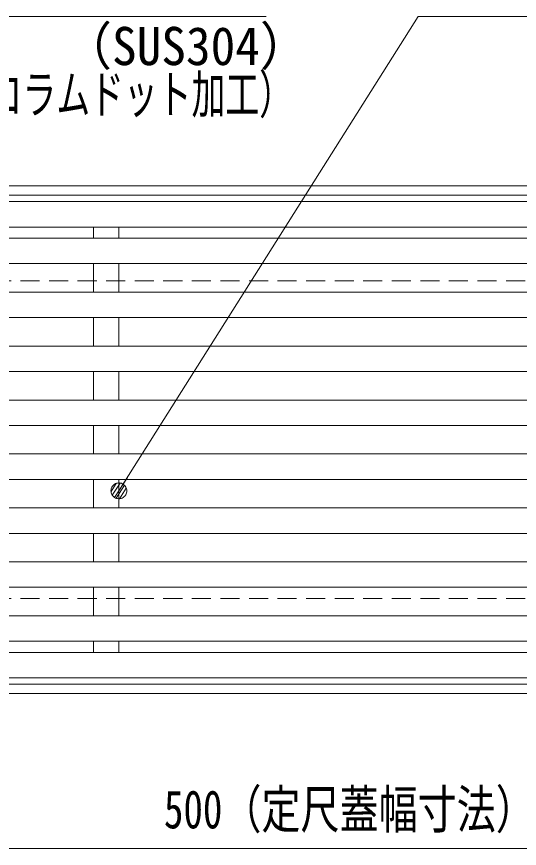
# Model space of a CAD drawing. Units: millimetres, scale not verified. Extents: x -1050 to 1050, y -742 to 742.
# Drawn here: x -366.1 to -207.7, y 197.1 to 459.1 of the extents above; entities that cross this region are included whole.
import ezdxf
from ezdxf.enums import TextEntityAlignment as Align

# ---------------------------------------------------------------- set-up
doc = ezdxf.new("R2010")
doc.units = ezdxf.units.MM
doc.header["$LTSCALE"] = 5
doc.linetypes.add('DASHED1', pattern=[1.8, 1.2, -0.6])
for name, color, linetype, lineweight in [('0-1_寸法注釈', 2, 'Continuous', 9), ('0-4_0', 2, 'Continuous', 9), ('0-6_枠', 7, 'Continuous', 9), ('0-7_蓋', 5, 'Continuous', 9), ('0-A_溝開口', 4, 'DASHED1', 9)]:
    doc.layers.add(name, color=color, linetype=linetype, lineweight=lineweight)
doc.styles.add('ＭＳ ゴシック', font='')
doc.styles.get('ＭＳ ゴシック').set_extended_font_data('MS Gothic')

# ---------------------------------------------------------------- blocks, each defined once
blk = doc.blocks.new('_Dot')
at = {"layer": '0-4_0'}
for p, q in [((-2.5, 0), (-5, 0)), ((2.445, 0.5), (-2.445, 0.5)), ((1.997, 1.5), (-1.997, 1.5)), ((2.289, -0.995), (-2.289, -0.995)), ((1.499, -1.995), (-1.499, -1.995))]:
    blk.add_line(p, q, dxfattribs=at)
for points in [[(2.5, 0), (2.48, 0.313), (2.421, 0.622), (2.324, 0.92), (2.191, 1.204), (2.023, 1.469), (1.822, 1.711), (1.594, 1.926), (1.34, 2.111), (1.064, 2.262), (0.773, 2.378), (0.468, 2.456), (0.157, 2.495), (-0.157, 2.495), (-0.468, 2.456), (-0.773, 2.378), (-1.064, 2.262), (-1.34, 2.111), (-1.594, 1.926), (-1.822, 1.711), (-2.023, 1.469), (-2.191, 1.204), (-2.324, 0.92), (-2.421, 0.622), (-2.48, 0.313), (-2.5, 0), (0, 0)], [(-2.5, 0), (-2.48, -0.313), (-2.421, -0.622), (-2.324, -0.92), (-2.191, -1.204), (-2.023, -1.469), (-1.822, -1.711), (-1.594, -1.926), (-1.34, -2.111), (-1.064, -2.262), (-0.773, -2.378), (-0.468, -2.456), (-0.157, -2.495), (0.157, -2.495), (0.468, -2.456), (0.773, -2.378), (1.064, -2.262), (1.34, -2.111), (1.594, -1.926), (1.822, -1.711), (2.023, -1.469), (2.191, -1.204), (2.324, -0.92), (2.421, -0.622), (2.48, -0.313), (2.5, 0), (0, 0)]]:
    blk.add_lwpolyline(points, close=True, dxfattribs=at)

msp = doc.modelspace()

# ---------------------------------------------------------------- linework, layer by layer
at = {"layer": '0-1_寸法注釈'}
msp.add_line((-510.915, 197.105), (-20.915, 197.105), dxfattribs=at)
for points in [[(-287.481, 459.114), (-390.687, 459.114), (-464.649, 356.647)], [(-136.385, 459.114), (-239.592, 459.114), (-333.377, 310.574)]]:
    msp.add_lwpolyline(points, dxfattribs=at)
at = {"layer": '0-6_枠'}
for p, q in [((-520.915, 405.84), (184.085, 405.84)), ((-517.915, 402.84), (182.249, 402.84)), ((-517.915, 248.84), (185.921, 248.84)), ((-520.915, 245.84), (184.085, 245.84))]:
    msp.add_line(p, q, dxfattribs=at)
at = {"layer": '0-7_蓋'}
for p, q in [((-515.915, 400.84), (-15.915, 400.84)), ((-511.915, 392.84), (-19.915, 392.84)), ((-341.915, 392.84), (-341.915, 389.34)), ((-333.915, 392.84), (-333.915, 389.34)), ((-511.915, 389.34), (-19.915, 389.34)), ((-511.915, 381.34), (-19.915, 381.34)), ((-341.915, 381.34), (-341.915, 372.34)), ((-333.915, 381.34), (-333.915, 372.34)), ((-511.915, 372.34), (-19.915, 372.34)), ((-511.915, 364.34), (-19.915, 364.34)), ((-341.915, 364.34), (-341.915, 355.34)), ((-333.915, 364.34), (-333.915, 355.34)), ((-511.915, 355.34), (-19.915, 355.34)), ((-511.915, 347.34), (-19.915, 347.34)), ((-341.915, 347.34), (-341.915, 338.34)), ((-333.915, 347.34), (-333.915, 338.34)), ((-511.915, 338.34), (-19.915, 338.34)), ((-511.915, 330.34), (-19.915, 330.34)), ((-341.915, 330.34), (-341.915, 321.34)), ((-333.915, 330.34), (-333.915, 321.34)), ((-511.915, 321.34), (-19.915, 321.34)), ((-511.915, 313.34), (-19.915, 313.34)), ((-341.915, 304.34), (-341.915, 313.34)), ((-333.915, 304.34), (-333.915, 313.34)), ((-511.915, 304.34), (-19.915, 304.34)), ((-511.915, 296.34), (-19.915, 296.34)), ((-341.915, 287.34), (-341.915, 296.34)), ((-333.915, 287.34), (-333.915, 296.34)), ((-511.915, 287.34), (-19.915, 287.34)), ((-511.915, 279.34), (-19.915, 279.34)), ((-341.915, 270.34), (-341.915, 279.34)), ((-333.915, 270.34), (-333.915, 279.34)), ((-511.915, 270.34), (-19.915, 270.34)), ((-511.915, 262.34), (-19.915, 262.34)), ((-341.915, 258.84), (-341.915, 262.34)), ((-333.915, 258.84), (-333.915, 262.34)), ((-511.915, 258.84), (-19.915, 258.84)), ((-515.915, 250.84), (-15.915, 250.84))]:
    msp.add_line(p, q, dxfattribs=at)
at = {"layer": '0-A_溝開口'}
for p, q in [((-490.915, 375.84), (-15.915, 375.84)), ((-490.915, 275.84), (-15.915, 275.84))]:
    msp.add_line(p, q, dxfattribs=at)

# ---------------------------------------------------------------- block references
at = {"layer": '0-1_寸法注釈', "rotation": 237.45743}
msp.add_blockref('_Dot', (-333.915, 309.731), dxfattribs=at)

# ---------------------------------------------------------------- texts
at = {"layer": '0-1_寸法注釈', "color": 7, "style": 'ＭＳ ゴシック'}
for s, height, width, p in [('（SUS304）', 12.02, 0.95, (-351.663, 440.246)), ('（コラムドット加工）', 12.02, 0.65, (-385.612, 425.041)), ('500（定尺蓋幅寸法）', 12.03, 0.75, (-319.712, 199.792))]:
    msp.add_text(s, height=height, dxfattribs=dict(at, width=width)).set_placement(p, align=Align.BOTTOM_LEFT)

doc.saveas('drawing.dxf')
